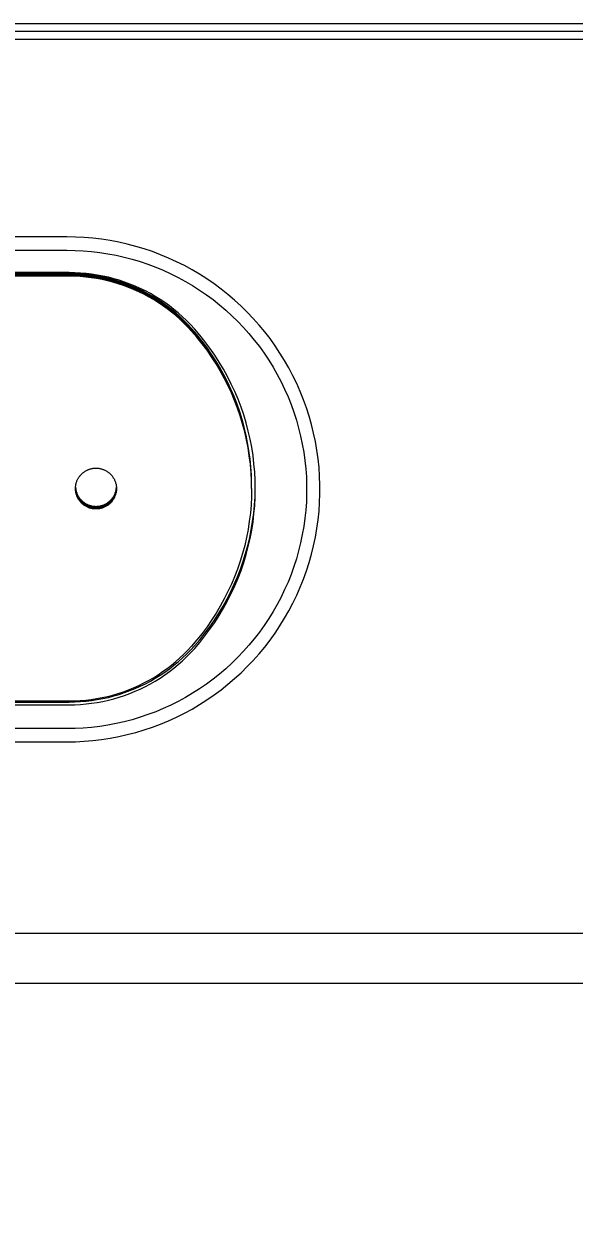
# Model space of a CAD drawing. Header units: millimetres. Extents: x -279 to 4999, y 61 to 3536.
# Drawn here: x 1485.9 to 1559.8, y 3115.2 to 3274.5 of the extents above; entities that cross this region are included whole.
import ezdxf

# ---------------------------------------------------------------- set-up
doc = ezdxf.new("R2010")
doc.units = ezdxf.units.MM
doc.layers.add('ZANO_R', color=7, linetype='Continuous', lineweight=0)
doc.layers.add('ZANO_W', color=1, linetype='Continuous', lineweight=0)
doc.styles.add('Arial', font='arial.ttf')
doc.styles.get("Standard").update_dxf_attribs({"font": 'ARIALUNI.TTF'})
doc.dimstyles.new('pl i ang', dxfattribs={"dimtxt": 50, "dimasz": 50, "dimexe": 1.25, "dimexo": 0.625, "dimgap": 10, "dimtad": 1, "dimtoh": 1, "dimtxsty": 'Standard', "dimcen": 2.5, "dimclrd": 1, "dimclre": 1, "dimclrt": 1, "dimadec": 0, "dimazin": 0, "dimtfac": 1, "dimtmove": 0, "dimatfit": 3, "dimfxl": 1, "dimarcsym": 1})

# ---------------------------------------------------------------- blocks, each defined once
blk = doc.blocks.new('*D420')
at = {"layer": 'ZANO_W', "color": 1, "lineweight": -2}
blk.add_arc((3828.64, 2822.36), 150.81, 99.5517, 164.7582, dxfattribs=at)
at = {"layer": 'ZANO_W', "color": 1}
for points in [[(3803.84, 2964.42), (3803.39, 2977.74), (3843.59, 2972.43)], [(3676.53, 2862.89), (3689.74, 2861.12), (3677.83, 2822.36)]]:
    blk.add_solid(points, dxfattribs=at)
at = {"layer": 'ZANO_W', "color": 1, "insert": (3706.83, 2956.91), "char_height": 40, "attachment_point": 5, "rotation": 42.155, "style": 'Arial'}
blk.add_mtext('96%%d', dxfattribs=at)

msp = doc.modelspace()

# ---------------------------------------------------------------- linework, layer by layer
at = {"layer": 'ZANO_R'}
for p, q in [((2672.69, 3274.48), (191.52, 3274.48)), ((2678.9, 3272.36), (188.22, 3272.36)), ((191.1, 3273.48), (2673.1, 3273.48)), ((1491.64, 3245.86), (1404.24, 3245.86)), ((1492.82, 3245.84), (1491.64, 3245.86)), ((1493.99, 3245.78), (1492.82, 3245.84)), ((1495.15, 3245.68), (1493.99, 3245.78)), ((1496.32, 3245.55), (1495.15, 3245.68)), ((1497.48, 3245.37), (1496.32, 3245.55)), ((1498.63, 3245.15), (1497.48, 3245.37)), ((1499.77, 3244.89), (1498.63, 3245.15)), ((1404.24, 3244.07), (1491.64, 3244.07)), ((1491.64, 3244.07), (1492.75, 3244.05)), ((1492.75, 3244.05), (1493.86, 3244)), ((1493.86, 3244), (1494.97, 3243.91)), ((1494.97, 3243.91), (1496.07, 3243.78)), ((1496.07, 3243.78), (1497.17, 3243.61)), ((1497.17, 3243.61), (1498.26, 3243.4)), ((1500.91, 3244.59), (1499.77, 3244.89)), ((1502.03, 3244.26), (1500.91, 3244.59)), ((1503.14, 3243.88), (1502.03, 3244.26)), ((1504.24, 3243.47), (1503.14, 3243.88)), ((1498.26, 3243.4), (1499.35, 3243.16)), ((1499.35, 3243.16), (1500.42, 3242.88)), ((1500.42, 3242.88), (1501.48, 3242.56)), ((1501.48, 3242.56), (1502.54, 3242.2)), ((1502.54, 3242.2), (1503.58, 3241.81)), ((1505.32, 3243.02), (1504.24, 3243.47)), ((1506.39, 3242.53), (1505.32, 3243.02)), ((1507.44, 3242.01), (1506.39, 3242.53)), ((1508.47, 3241.45), (1507.44, 3242.01)), ((1491.95, 3241.06), (1375.17, 3241.06)), ((1491.95, 3240.94), (1375.17, 3240.94)), ((1491.95, 3240.82), (1375.17, 3240.82)), ((1491.95, 3240.7), (1375.17, 3240.7)), ((1491.95, 3240.58), (1375.17, 3240.58)), ((1492.71, 3241.05), (1491.95, 3241.06)), ((1492.69, 3240.92), (1491.95, 3240.94)), ((1492.69, 3240.81), (1491.95, 3240.82)), ((1492.69, 3240.69), (1491.95, 3240.7)), ((1492.69, 3240.57), (1491.95, 3240.58)), ((1493.44, 3240.89), (1492.69, 3240.92)), ((1493.44, 3240.77), (1492.69, 3240.81)), ((1493.44, 3240.65), (1492.69, 3240.69)), ((1493.44, 3240.53), (1492.69, 3240.57)), ((1493.47, 3241.01), (1492.71, 3241.05)), ((1494.18, 3240.82), (1493.44, 3240.89)), ((1494.18, 3240.71), (1493.44, 3240.77)), ((1494.18, 3240.59), (1493.44, 3240.65)), ((1494.18, 3240.47), (1493.44, 3240.53)), ((1494.23, 3240.94), (1493.47, 3241.01)), ((1494.91, 3240.74), (1494.18, 3240.82)), ((1494.91, 3240.62), (1494.18, 3240.71)), ((1494.91, 3240.5), (1494.18, 3240.59)), ((1494.91, 3240.38), (1494.18, 3240.47)), ((1494.98, 3240.85), (1494.23, 3240.94)), ((1495.65, 3240.63), (1494.91, 3240.74)), ((1495.65, 3240.51), (1494.91, 3240.62)), ((1495.65, 3240.39), (1494.91, 3240.5)), ((1495.65, 3240.27), (1494.91, 3240.38)), ((1495.73, 3240.74), (1494.98, 3240.85)), ((1496.38, 3240.49), (1495.65, 3240.63)), ((1496.38, 3240.37), (1495.65, 3240.51)), ((1496.38, 3240.25), (1495.65, 3240.39)), ((1496.48, 3240.6), (1495.73, 3240.74)), ((1497.1, 3240.33), (1496.38, 3240.49)), ((1497.1, 3240.21), (1496.38, 3240.37)), ((1497.22, 3240.44), (1496.48, 3240.6)), ((1497.82, 3240.14), (1497.1, 3240.33)), ((1497.95, 3240.25), (1497.22, 3240.44)), ((1503.58, 3241.81), (1504.6, 3241.38)), ((1504.6, 3241.38), (1505.61, 3240.92)), ((1505.61, 3240.92), (1506.6, 3240.42)), ((1506.6, 3240.42), (1507.58, 3239.89)), ((1509.47, 3240.85), (1508.47, 3241.45)), ((1510.46, 3240.22), (1509.47, 3240.85)), ((1496.38, 3240.14), (1495.65, 3240.27)), ((1497.1, 3240.09), (1496.38, 3240.25)), ((1497.1, 3239.97), (1496.38, 3240.14)), ((1497.82, 3240.02), (1497.1, 3240.21)), ((1497.82, 3239.91), (1497.1, 3240.09)), ((1497.82, 3239.79), (1497.1, 3239.97)), ((1498.53, 3239.93), (1497.82, 3240.14)), ((1498.53, 3239.81), (1497.82, 3240.02)), ((1498.53, 3239.7), (1497.82, 3239.91)), ((1498.53, 3239.58), (1497.82, 3239.79)), ((1498.68, 3240.03), (1497.95, 3240.25)), ((1499.24, 3239.7), (1498.53, 3239.93)), ((1499.24, 3239.58), (1498.53, 3239.81)), ((1499.24, 3239.46), (1498.53, 3239.7)), ((1499.24, 3239.35), (1498.53, 3239.58)), ((1499.4, 3239.79), (1498.68, 3240.03)), ((1499.93, 3239.44), (1499.24, 3239.7)), ((1499.93, 3239.32), (1499.24, 3239.58)), ((1499.93, 3239.21), (1499.24, 3239.46)), ((1499.93, 3239.09), (1499.24, 3239.35)), ((1500.12, 3239.53), (1499.4, 3239.79)), ((1500.62, 3239.16), (1499.93, 3239.44)), ((1500.62, 3239.04), (1499.93, 3239.32)), ((1500.62, 3238.93), (1499.93, 3239.21)), ((1500.62, 3238.81), (1499.93, 3239.09)), ((1500.82, 3239.24), (1500.12, 3239.53)), ((1501.3, 3238.86), (1500.62, 3239.16)), ((1501.3, 3238.74), (1500.62, 3239.04)), ((1501.3, 3238.62), (1500.62, 3238.93)), ((1501.3, 3238.5), (1500.62, 3238.81)), ((1501.51, 3238.93), (1500.82, 3239.24)), ((1501.97, 3238.53), (1501.3, 3238.86)), ((1501.97, 3238.41), (1501.3, 3238.74)), ((1502.2, 3238.6), (1501.51, 3238.93)), ((1507.58, 3239.89), (1508.54, 3239.33)), ((1508.54, 3239.33), (1509.47, 3238.73)), ((1511.43, 3239.56), (1510.46, 3240.22)), ((1512.37, 3238.86), (1511.43, 3239.56)), ((1513.29, 3238.13), (1512.37, 3238.86)), ((1501.97, 3238.3), (1501.3, 3238.62)), ((1501.97, 3238.18), (1501.3, 3238.5)), ((1502.62, 3238.18), (1501.97, 3238.53)), ((1502.62, 3238.07), (1501.97, 3238.41)), ((1502.62, 3237.95), (1501.97, 3238.3)), ((1502.62, 3237.83), (1501.97, 3238.18)), ((1502.87, 3238.24), (1502.2, 3238.6)), ((1503.27, 3237.81), (1502.62, 3238.18)), ((1503.27, 3237.69), (1502.62, 3238.07)), ((1503.27, 3237.58), (1502.62, 3237.95)), ((1503.27, 3237.46), (1502.62, 3237.83)), ((1503.52, 3237.86), (1502.87, 3238.24)), ((1503.9, 3237.42), (1503.27, 3237.81)), ((1503.9, 3237.3), (1503.27, 3237.69)), ((1503.9, 3237.19), (1503.27, 3237.58)), ((1503.9, 3237.07), (1503.27, 3237.46)), ((1504.17, 3237.46), (1503.52, 3237.86)), ((1504.51, 3237.01), (1503.9, 3237.42)), ((1504.51, 3236.89), (1503.9, 3237.3)), ((1504.51, 3236.77), (1503.9, 3237.19)), ((1504.8, 3237.04), (1504.17, 3237.46)), ((1509.47, 3238.73), (1510.39, 3238.1)), ((1510.39, 3238.1), (1511.28, 3237.44)), ((1511.28, 3237.44), (1512.15, 3236.75)), ((1514.18, 3237.37), (1513.29, 3238.13)), ((1515.05, 3236.58), (1514.18, 3237.37)), ((1504.51, 3236.65), (1503.9, 3237.07)), ((1505.12, 3236.57), (1504.51, 3237.01)), ((1505.12, 3236.46), (1504.51, 3236.89)), ((1505.12, 3236.34), (1504.51, 3236.77)), ((1505.12, 3236.22), (1504.51, 3236.65)), ((1505.42, 3236.6), (1504.8, 3237.04)), ((1505.71, 3236.12), (1505.12, 3236.57)), ((1505.71, 3236), (1505.12, 3236.46)), ((1505.71, 3235.89), (1505.12, 3236.34)), ((1505.71, 3235.77), (1505.12, 3236.22)), ((1506.02, 3236.13), (1505.42, 3236.6)), ((1506.28, 3235.65), (1505.71, 3236.12)), ((1506.28, 3235.53), (1505.71, 3236)), ((1506.28, 3235.41), (1505.71, 3235.89)), ((1506.28, 3235.29), (1505.71, 3235.77)), ((1506.6, 3235.65), (1506.02, 3236.13)), ((1506.83, 3235.16), (1506.28, 3235.65)), ((1507.17, 3235.15), (1506.6, 3235.65)), ((1512.15, 3236.75), (1513, 3236.03)), ((1513, 3236.03), (1513.82, 3235.28)), ((1515.88, 3235.76), (1515.05, 3236.58)), ((1516.69, 3234.91), (1515.88, 3235.76)), ((1506.83, 3235.04), (1506.28, 3235.53)), ((1506.83, 3234.92), (1506.28, 3235.41)), ((1506.83, 3234.8), (1506.28, 3235.29)), ((1507.37, 3234.64), (1506.83, 3235.16)), ((1507.37, 3234.53), (1506.83, 3235.04)), ((1507.37, 3234.41), (1506.83, 3234.92)), ((1507.37, 3234.29), (1506.83, 3234.8)), ((1507.72, 3234.62), (1507.17, 3235.15)), ((1507.9, 3234.12), (1507.37, 3234.64)), ((1507.9, 3234), (1507.37, 3234.53)), ((1507.9, 3233.88), (1507.37, 3234.41)), ((1507.9, 3233.76), (1507.37, 3234.29)), ((1508.26, 3234.08), (1507.72, 3234.62)), ((1508.4, 3233.57), (1507.9, 3234.12)), ((1508.4, 3233.45), (1507.9, 3234)), ((1508.77, 3233.52), (1508.26, 3234.08)), ((1513.82, 3235.28), (1514.61, 3234.5)), ((1514.61, 3234.5), (1515.37, 3233.7)), ((1517.47, 3234.03), (1516.69, 3234.91)), ((1518.22, 3233.13), (1517.47, 3234.03)), ((1508.4, 3233.33), (1507.9, 3233.88)), ((1508.4, 3233.22), (1507.9, 3233.76)), ((1509.11, 3232.75), (1508.4, 3233.57)), ((1509.11, 3232.63), (1508.4, 3233.45)), ((1509.07, 3232.56), (1508.4, 3233.33)), ((1509.12, 3232.38), (1508.4, 3233.22)), ((1509.5, 3232.68), (1508.77, 3233.52)), ((1509.72, 3231.76), (1509.07, 3232.56)), ((1509.79, 3231.9), (1509.11, 3232.75)), ((1509.79, 3231.78), (1509.11, 3232.63)), ((1509.81, 3231.52), (1509.12, 3232.38)), ((1510.2, 3231.8), (1509.5, 3232.68)), ((1515.37, 3233.7), (1516.11, 3232.87)), ((1516.11, 3232.87), (1516.82, 3232.01)), ((1518.94, 3232.2), (1518.22, 3233.13)), ((1510.34, 3230.94), (1509.72, 3231.76)), ((1510.43, 3231.04), (1509.79, 3231.9)), ((1510.45, 3230.9), (1509.79, 3231.78)), ((1510.47, 3230.64), (1509.81, 3231.52)), ((1510.87, 3230.91), (1510.2, 3231.8)), ((1510.93, 3230.1), (1510.34, 3230.94)), ((1511.05, 3230.15), (1510.43, 3231.04)), ((1511.07, 3230.01), (1510.45, 3230.9)), ((1511.51, 3229.99), (1510.87, 3230.91)), ((1516.82, 3232.01), (1517.5, 3231.13)), ((1517.5, 3231.13), (1518.15, 3230.23)), ((1519.62, 3231.25), (1518.94, 3232.2)), ((1520.27, 3230.27), (1519.62, 3231.25)), ((1511.09, 3229.74), (1510.47, 3230.64)), ((1511.49, 3229.24), (1510.93, 3230.1)), ((1511.64, 3229.24), (1511.05, 3230.15)), ((1511.66, 3229.09), (1511.07, 3230.01)), ((1511.69, 3228.81), (1511.09, 3229.74)), ((1512.03, 3228.36), (1511.49, 3229.24)), ((1512.12, 3229.05), (1511.51, 3229.99)), ((1512.2, 3228.31), (1511.64, 3229.24)), ((1518.15, 3230.23), (1518.76, 3229.31)), ((1518.76, 3229.31), (1519.35, 3228.36)), ((1520.89, 3229.28), (1520.27, 3230.27)), ((1521.47, 3228.26), (1520.89, 3229.28)), ((1512.22, 3228.16), (1511.66, 3229.09)), ((1512.26, 3227.86), (1511.69, 3228.81)), ((1512.54, 3227.47), (1512.03, 3228.36)), ((1512.69, 3228.09), (1512.12, 3229.05)), ((1512.73, 3227.36), (1512.2, 3228.31)), ((1512.75, 3227.2), (1512.22, 3228.16)), ((1512.79, 3226.9), (1512.26, 3227.86)), ((1513.23, 3227.11), (1512.69, 3228.09)), ((1519.35, 3228.36), (1519.9, 3227.4)), ((1522.01, 3227.22), (1521.47, 3228.26)), ((1512.55, 3227.45), (1512.54, 3227.47)), ((1512.71, 3227.15), (1512.55, 3227.45)), ((1512.72, 3227.14), (1512.71, 3227.15)), ((1512.88, 3226.83), (1512.72, 3227.14)), ((1513.22, 3226.4), (1512.73, 3227.36)), ((1513.24, 3226.23), (1512.75, 3227.2)), ((1513.28, 3225.91), (1512.79, 3226.9)), ((1512.89, 3226.82), (1512.88, 3226.83)), ((1513.29, 3226.01), (1512.89, 3226.82)), ((1513.68, 3225.42), (1513.22, 3226.4)), ((1513.73, 3226.11), (1513.23, 3227.11)), ((1513.71, 3225.24), (1513.24, 3226.23)), ((1513.68, 3225.18), (1513.29, 3226.01)), ((1514.2, 3225.09), (1513.73, 3226.11)), ((1519.9, 3227.4), (1520.41, 3226.42)), ((1520.41, 3226.42), (1520.9, 3225.42)), ((1522.52, 3226.16), (1522.01, 3227.22)), ((1523, 3225.09), (1522.52, 3226.16)), ((1513.75, 3224.91), (1513.28, 3225.91)), ((1514.11, 3224.42), (1513.68, 3225.42)), ((1514.04, 3224.35), (1513.68, 3225.18)), ((1514.13, 3224.24), (1513.71, 3225.24)), ((1514.17, 3223.9), (1513.75, 3224.91)), ((1514.5, 3223.41), (1514.11, 3224.42)), ((1514.64, 3224.06), (1514.2, 3225.09)), ((1520.9, 3225.42), (1521.35, 3224.4)), ((1521.35, 3224.4), (1521.76, 3223.37)), ((1523.43, 3224), (1523, 3225.09)), ((1514.38, 3223.5), (1514.04, 3224.35)), ((1514.52, 3223.22), (1514.13, 3224.24)), ((1514.57, 3222.87), (1514.17, 3223.9)), ((1514.49, 3223.18), (1514.38, 3223.5)), ((1514.5, 3223.16), (1514.49, 3223.18)), ((1514.86, 3222.39), (1514.5, 3223.41)), ((1514.62, 3222.84), (1514.5, 3223.16)), ((1514.88, 3222.19), (1514.52, 3223.22)), ((1514.92, 3221.83), (1514.57, 3222.87)), ((1514.63, 3222.81), (1514.62, 3222.84)), ((1514.74, 3222.49), (1514.63, 3222.81)), ((1515.04, 3223.02), (1514.64, 3224.06)), ((1515.4, 3221.96), (1515.04, 3223.02)), ((1521.76, 3223.37), (1522.13, 3222.32)), ((1523.83, 3222.9), (1523.43, 3224)), ((1524.19, 3221.78), (1523.83, 3222.9)), ((1514.75, 3222.47), (1514.74, 3222.49)), ((1514.86, 3222.14), (1514.75, 3222.47)), ((1515.18, 3221.35), (1514.86, 3222.39)), ((1514.87, 3222.12), (1514.86, 3222.14)), ((1514.97, 3221.79), (1514.87, 3222.12)), ((1515.2, 3221.15), (1514.88, 3222.19)), ((1515.24, 3220.77), (1514.92, 3221.83)), ((1514.98, 3221.77), (1514.97, 3221.79)), ((1515.08, 3221.44), (1514.98, 3221.77)), ((1515.09, 3221.43), (1515.08, 3221.44)), ((1515.19, 3221.08), (1515.09, 3221.43)), ((1515.46, 3220.31), (1515.18, 3221.35)), ((1515.73, 3220.89), (1515.4, 3221.96)), ((1522.13, 3222.32), (1522.47, 3221.27)), ((1522.47, 3221.27), (1522.78, 3220.2)), ((1524.51, 3220.66), (1524.19, 3221.78)), ((1515.39, 3220.37), (1515.19, 3221.08)), ((1515.49, 3220.1), (1515.2, 3221.15)), ((1515.53, 3219.71), (1515.24, 3220.77)), ((1515.62, 3219.46), (1515.39, 3220.37)), ((1515.72, 3219.25), (1515.46, 3220.31)), ((1515.74, 3219.03), (1515.49, 3220.1)), ((1515.77, 3218.63), (1515.53, 3219.71)), ((1516.01, 3219.8), (1515.73, 3220.89)), ((1516.26, 3218.71), (1516.01, 3219.8)), ((1522.78, 3220.2), (1523.04, 3219.12)), ((1524.79, 3219.52), (1524.51, 3220.66)), ((1515.82, 3218.54), (1515.62, 3219.46)), ((1515.93, 3218.19), (1515.72, 3219.25)), ((1515.95, 3217.97), (1515.74, 3219.03)), ((1515.98, 3217.55), (1515.77, 3218.63)), ((1515.99, 3217.62), (1515.82, 3218.54)), ((1516.11, 3217.12), (1515.93, 3218.19)), ((1516.48, 3217.62), (1516.26, 3218.71)), ((1523.04, 3219.12), (1523.27, 3218.03)), ((1523.27, 3218.03), (1523.46, 3216.94)), ((1525.03, 3218.37), (1524.79, 3219.52)), ((1525.23, 3217.22), (1525.03, 3218.37)), ((1516.13, 3216.89), (1515.95, 3217.97)), ((1516.15, 3216.46), (1515.98, 3217.55)), ((1516.14, 3216.7), (1515.99, 3217.62)), ((1516.25, 3216.05), (1516.11, 3217.12)), ((1516.27, 3215.81), (1516.13, 3216.89)), ((1516.26, 3215.76), (1516.14, 3216.7)), ((1516.29, 3215.37), (1516.15, 3216.46)), ((1516.65, 3216.51), (1516.48, 3217.62)), ((1516.78, 3215.4), (1516.65, 3216.51)), ((1523.46, 3216.94), (1523.62, 3215.84)), ((1525.39, 3216.05), (1525.23, 3217.22)), ((1516.36, 3214.97), (1516.25, 3216.05)), ((1516.35, 3214.83), (1516.26, 3215.76)), ((1516.37, 3214.72), (1516.27, 3215.81)), ((1516.38, 3214.27), (1516.29, 3215.37)), ((1516.43, 3213.89), (1516.36, 3214.97)), ((1516.88, 3214.28), (1516.78, 3215.4)), ((1523.62, 3215.84), (1523.73, 3214.73)), ((1525.52, 3214.89), (1525.39, 3216.05)), ((1525.6, 3213.72), (1525.52, 3214.89)), ((1493.05, 3213.19), (1493.09, 3213.27)), ((1493.09, 3213.27), (1493.14, 3213.36)), ((1493.14, 3213.36), (1493.18, 3213.44)), ((1493.18, 3213.44), (1493.23, 3213.53)), ((1493.23, 3213.53), (1493.28, 3213.61)), ((1493.28, 3213.61), (1493.34, 3213.68)), ((1493.34, 3213.68), (1493.4, 3213.76)), ((1493.4, 3213.76), (1493.46, 3213.83)), ((1493.46, 3213.83), (1493.52, 3213.91)), ((1493.52, 3213.91), (1493.59, 3213.98)), ((1493.59, 3213.98), (1493.65, 3214.04)), ((1493.65, 3214.04), (1493.72, 3214.11)), ((1493.72, 3214.11), (1493.8, 3214.17)), ((1493.8, 3214.17), (1493.87, 3214.23)), ((1493.87, 3214.23), (1493.95, 3214.29)), ((1493.95, 3214.29), (1494.03, 3214.34)), ((1494.03, 3214.34), (1494.11, 3214.4)), ((1494.11, 3214.4), (1494.19, 3214.45)), ((1494.19, 3214.45), (1494.27, 3214.49)), ((1494.27, 3214.49), (1494.36, 3214.54)), ((1494.36, 3214.54), (1494.45, 3214.58)), ((1494.45, 3214.58), (1494.53, 3214.61)), ((1494.53, 3214.61), (1494.62, 3214.65)), ((1494.62, 3214.65), (1494.71, 3214.68)), ((1494.71, 3214.68), (1494.8, 3214.71)), ((1494.8, 3214.71), (1494.9, 3214.73)), ((1494.9, 3214.73), (1494.99, 3214.75)), ((1494.99, 3214.75), (1495.08, 3214.77)), ((1495.08, 3214.77), (1495.18, 3214.79)), ((1495.18, 3214.79), (1495.27, 3214.8)), ((1495.27, 3214.8), (1495.37, 3214.81)), ((1495.37, 3214.81), (1495.47, 3214.81)), ((1495.47, 3214.81), (1495.56, 3214.81)), ((1495.56, 3214.81), (1495.66, 3214.81)), ((1495.66, 3214.81), (1495.75, 3214.81)), ((1495.75, 3214.81), (1495.85, 3214.8)), ((1495.85, 3214.8), (1495.94, 3214.79)), ((1495.94, 3214.79), (1496.04, 3214.77)), ((1496.04, 3214.77), (1496.13, 3214.75)), ((1496.13, 3214.75), (1496.23, 3214.73)), ((1496.23, 3214.73), (1496.32, 3214.71)), ((1496.32, 3214.71), (1496.41, 3214.68)), ((1496.41, 3214.68), (1496.5, 3214.65)), ((1496.5, 3214.65), (1496.59, 3214.61)), ((1496.59, 3214.61), (1496.68, 3214.58)), ((1496.68, 3214.58), (1496.76, 3214.54)), ((1496.76, 3214.54), (1496.85, 3214.49)), ((1496.85, 3214.49), (1496.93, 3214.45)), ((1496.93, 3214.45), (1497.02, 3214.4)), ((1497.02, 3214.4), (1497.1, 3214.34)), ((1497.1, 3214.34), (1497.18, 3214.29)), ((1497.18, 3214.29), (1497.25, 3214.23)), ((1497.25, 3214.23), (1497.33, 3214.17)), ((1497.33, 3214.17), (1497.4, 3214.11)), ((1497.4, 3214.11), (1497.47, 3214.04)), ((1497.47, 3214.04), (1497.54, 3213.98)), ((1497.54, 3213.98), (1497.6, 3213.91)), ((1497.6, 3213.91), (1497.67, 3213.83)), ((1497.67, 3213.83), (1497.73, 3213.76)), ((1497.73, 3213.76), (1497.78, 3213.68)), ((1497.78, 3213.68), (1497.84, 3213.61)), ((1497.84, 3213.61), (1497.89, 3213.53)), ((1497.89, 3213.53), (1497.94, 3213.44)), ((1497.94, 3213.44), (1497.99, 3213.36)), ((1497.99, 3213.36), (1498.03, 3213.27)), ((1498.03, 3213.27), (1498.07, 3213.19)), ((1516.36, 3214.68), (1516.35, 3214.83)), ((1516.38, 3214.46), (1516.36, 3214.68)), ((1516.43, 3213.63), (1516.37, 3214.72)), ((1516.39, 3214.32), (1516.38, 3214.46)), ((1516.44, 3213.17), (1516.38, 3214.27)), ((1516.4, 3214.08), (1516.39, 3214.32)), ((1516.41, 3213.96), (1516.4, 3214.08)), ((1516.42, 3213.7), (1516.41, 3213.96)), ((1516.43, 3213.61), (1516.42, 3213.7)), ((1516.46, 3212.8), (1516.43, 3213.89)), ((1516.46, 3212.54), (1516.43, 3213.63)), ((1516.44, 3213.32), (1516.43, 3213.61)), ((1516.44, 3213.25), (1516.44, 3213.32)), ((1516.45, 3212.95), (1516.44, 3213.25)), ((1516.94, 3213.17), (1516.88, 3214.28)), ((1523.73, 3214.73), (1523.81, 3213.63)), ((1523.81, 3213.63), (1523.85, 3212.52)), ((1525.64, 3212.55), (1525.6, 3213.72)), ((1492.81, 3212.17), (1492.82, 3212.26)), ((1492.82, 3212.09), (1492.81, 3212.18)), ((1492.81, 3212.07), (1492.81, 3212.17)), ((1492.81, 3212.13), (1492.82, 3212.04)), ((1492.81, 3211.98), (1492.81, 3212.07)), ((1492.82, 3211.88), (1492.81, 3211.98)), ((1492.82, 3212.26), (1492.83, 3212.36)), ((1492.82, 3212.25), (1492.83, 3212.15)), ((1492.83, 3212), (1492.82, 3212.09)), ((1492.82, 3212.04), (1492.82, 3211.94)), ((1492.82, 3211.94), (1492.83, 3211.84)), ((1492.83, 3211.78), (1492.82, 3211.88)), ((1492.83, 3212.36), (1492.84, 3212.45)), ((1492.83, 3212.15), (1492.84, 3212.06)), ((1492.84, 3211.9), (1492.83, 3212)), ((1492.83, 3211.84), (1492.85, 3211.75)), ((1492.84, 3211.69), (1492.83, 3211.78)), ((1492.84, 3212.45), (1492.85, 3212.55)), ((1492.84, 3212.06), (1492.85, 3211.97)), ((1492.86, 3211.81), (1492.84, 3211.9)), ((1492.85, 3211.6), (1492.84, 3211.69)), ((1492.85, 3212.55), (1492.87, 3212.64)), ((1492.85, 3211.97), (1492.87, 3211.87)), ((1492.85, 3211.75), (1492.87, 3211.66)), ((1492.88, 3211.71), (1492.86, 3211.81)), ((1492.87, 3212.64), (1492.89, 3212.74)), ((1492.87, 3211.87), (1492.89, 3211.78)), ((1492.87, 3211.66), (1492.89, 3211.56)), ((1492.9, 3211.62), (1492.88, 3211.71)), ((1492.89, 3212.74), (1492.92, 3212.83)), ((1492.89, 3211.78), (1492.91, 3211.69)), ((1492.91, 3211.69), (1492.94, 3211.6)), ((1492.92, 3212.83), (1492.95, 3212.92)), ((1492.95, 3212.92), (1492.98, 3213.01)), ((1492.98, 3213.01), (1493.01, 3213.1)), ((1493.01, 3213.1), (1493.05, 3213.19)), ((1498.07, 3213.19), (1498.11, 3213.1)), ((1498.11, 3213.1), (1498.14, 3213.01)), ((1498.14, 3213.01), (1498.17, 3212.92)), ((1498.17, 3212.92), (1498.2, 3212.83)), ((1498.18, 3211.6), (1498.21, 3211.69)), ((1498.2, 3212.83), (1498.23, 3212.74)), ((1498.21, 3211.69), (1498.23, 3211.78)), ((1498.25, 3211.71), (1498.22, 3211.62)), ((1498.23, 3212.74), (1498.25, 3212.64)), ((1498.23, 3211.78), (1498.25, 3211.87)), ((1498.24, 3211.56), (1498.26, 3211.66)), ((1498.25, 3212.64), (1498.27, 3212.55)), ((1498.25, 3211.87), (1498.27, 3211.97)), ((1498.26, 3211.81), (1498.25, 3211.71)), ((1498.28, 3211.9), (1498.26, 3211.81)), ((1498.26, 3211.66), (1498.27, 3211.75)), ((1498.27, 3212.55), (1498.28, 3212.45)), ((1498.27, 3211.97), (1498.29, 3212.06)), ((1498.27, 3211.75), (1498.29, 3211.84)), ((1498.28, 3211.69), (1498.27, 3211.6)), ((1498.28, 3212.45), (1498.3, 3212.36)), ((1498.29, 3212), (1498.28, 3211.9)), ((1498.3, 3211.78), (1498.28, 3211.69)), ((1498.29, 3212.06), (1498.3, 3212.15)), ((1498.3, 3212.09), (1498.29, 3212)), ((1498.29, 3211.84), (1498.3, 3211.94)), ((1498.3, 3212.36), (1498.3, 3212.26)), ((1498.3, 3212.26), (1498.31, 3212.17)), ((1498.3, 3212.15), (1498.31, 3212.25)), ((1498.31, 3212.18), (1498.3, 3212.09)), ((1498.3, 3211.94), (1498.31, 3212.04)), ((1498.31, 3211.98), (1498.3, 3211.88)), ((1498.3, 3211.88), (1498.3, 3211.78)), ((1498.31, 3212.17), (1498.31, 3212.07)), ((1498.31, 3212.04), (1498.31, 3212.13)), ((1498.31, 3212.07), (1498.31, 3211.98)), ((1516.46, 3212.07), (1516.44, 3213.17)), ((1516.46, 3212.07), (1516.44, 3210.97)), ((1516.45, 3212.9), (1516.45, 3212.95)), ((1516.45, 3212.78), (1516.45, 3212.9)), ((1516.46, 3212.57), (1516.45, 3212.78)), ((1516.92, 3210.94), (1516.96, 3212.04)), ((1516.96, 3212.05), (1516.94, 3213.17)), ((1516.94, 3210.93), (1516.96, 3212.05)), ((1523.85, 3212.52), (1523.85, 3211.4)), ((1525.64, 3211.37), (1525.64, 3212.55)), ((1492.87, 3211.5), (1492.85, 3211.6)), ((1492.89, 3211.41), (1492.87, 3211.5)), ((1492.89, 3211.56), (1492.91, 3211.47)), ((1492.92, 3211.32), (1492.89, 3211.41)), ((1492.93, 3211.53), (1492.9, 3211.62)), ((1492.91, 3211.47), (1492.94, 3211.38)), ((1492.95, 3211.22), (1492.92, 3211.32)), ((1492.95, 3211.44), (1492.93, 3211.53)), ((1492.94, 3211.6), (1492.97, 3211.51)), ((1492.94, 3211.38), (1492.97, 3211.29)), ((1492.99, 3211.35), (1492.95, 3211.44)), ((1492.98, 3211.13), (1492.95, 3211.22)), ((1492.97, 3211.51), (1493.01, 3211.42)), ((1492.97, 3211.29), (1493, 3211.2)), ((1493.01, 3211.04), (1492.98, 3211.13)), ((1493.02, 3211.26), (1492.99, 3211.35)), ((1493, 3211.2), (1493.04, 3211.11)), ((1493.01, 3211.42), (1493.04, 3211.33)), ((1493.05, 3210.96), (1493.01, 3211.04)), ((1493.06, 3211.17), (1493.02, 3211.26)), ((1493.04, 3211.33), (1493.08, 3211.24)), ((1493.04, 3211.11), (1493.08, 3211.02)), ((1493.09, 3210.87), (1493.05, 3210.96)), ((1493.1, 3211.09), (1493.06, 3211.17)), ((1493.08, 3211.24), (1493.12, 3211.16)), ((1493.08, 3211.02), (1493.12, 3210.94)), ((1493.14, 3210.78), (1493.09, 3210.87)), ((1493.14, 3211), (1493.1, 3211.09)), ((1493.12, 3211.16), (1493.17, 3211.07)), ((1493.12, 3210.94), (1493.16, 3210.85)), ((1493.19, 3210.92), (1493.14, 3211)), ((1493.18, 3210.7), (1493.14, 3210.78)), ((1493.16, 3210.85), (1493.21, 3210.77)), ((1493.17, 3211.07), (1493.22, 3210.99)), ((1493.23, 3210.62), (1493.18, 3210.7)), ((1493.24, 3210.84), (1493.19, 3210.92)), ((1493.21, 3210.77), (1493.26, 3210.69)), ((1493.22, 3210.99), (1493.27, 3210.91)), ((1493.28, 3210.54), (1493.23, 3210.62)), ((1493.29, 3210.76), (1493.24, 3210.84)), ((1493.26, 3210.69), (1493.32, 3210.61)), ((1493.27, 3210.91), (1493.32, 3210.83)), ((1493.34, 3210.46), (1493.28, 3210.54)), ((1493.35, 3210.68), (1493.29, 3210.76)), ((1493.32, 3210.83), (1493.38, 3210.76)), ((1493.32, 3210.61), (1493.37, 3210.53)), ((1493.4, 3210.38), (1493.34, 3210.46)), ((1493.41, 3210.61), (1493.35, 3210.68)), ((1493.37, 3210.53), (1493.43, 3210.46)), ((1493.38, 3210.76), (1493.44, 3210.68)), ((1493.46, 3210.31), (1493.4, 3210.38)), ((1493.47, 3210.53), (1493.41, 3210.61)), ((1493.43, 3210.46), (1493.49, 3210.39)), ((1493.44, 3210.68), (1493.5, 3210.61)), ((1493.52, 3210.24), (1493.46, 3210.31)), ((1493.53, 3210.46), (1493.47, 3210.53)), ((1493.49, 3210.39), (1493.56, 3210.32)), ((1493.5, 3210.61), (1493.57, 3210.54)), ((1493.59, 3210.17), (1493.52, 3210.24)), ((1493.6, 3210.39), (1493.53, 3210.46)), ((1493.56, 3210.32), (1493.62, 3210.25)), ((1493.57, 3210.54), (1493.63, 3210.47)), ((1493.65, 3210.1), (1493.59, 3210.17)), ((1493.66, 3210.33), (1493.6, 3210.39)), ((1493.62, 3210.25), (1493.69, 3210.18)), ((1493.63, 3210.47), (1493.7, 3210.41)), ((1493.72, 3210.03), (1493.65, 3210.1)), ((1493.73, 3210.26), (1493.66, 3210.33)), ((1493.69, 3210.18), (1493.76, 3210.12)), ((1493.7, 3210.41), (1493.77, 3210.35)), ((1493.81, 3210.2), (1493.73, 3210.26)), ((1493.76, 3210.12), (1493.84, 3210.06)), ((1493.77, 3210.35), (1493.85, 3210.28)), ((1493.88, 3210.14), (1493.81, 3210.2)), ((1493.85, 3210.28), (1493.92, 3210.23)), ((1493.96, 3210.08), (1493.88, 3210.14)), ((1493.92, 3210.23), (1494, 3210.17)), ((1494.03, 3210.03), (1493.96, 3210.08)), ((1494, 3210.17), (1494.08, 3210.12)), ((1494.08, 3210.12), (1494.16, 3210.07)), ((1494.16, 3210.07), (1494.24, 3210.02)), ((1496.88, 3210.02), (1496.97, 3210.07)), ((1496.97, 3210.07), (1497.05, 3210.12)), ((1497.05, 3210.12), (1497.13, 3210.17)), ((1497.17, 3210.08), (1497.09, 3210.03)), ((1497.13, 3210.17), (1497.2, 3210.23)), ((1497.24, 3210.14), (1497.17, 3210.08)), ((1497.2, 3210.23), (1497.28, 3210.28)), ((1497.32, 3210.2), (1497.24, 3210.14)), ((1497.28, 3210.28), (1497.35, 3210.35)), ((1497.29, 3210.06), (1497.36, 3210.12)), ((1497.39, 3210.26), (1497.32, 3210.2)), ((1497.35, 3210.35), (1497.42, 3210.41)), ((1497.36, 3210.12), (1497.43, 3210.18)), ((1497.46, 3210.33), (1497.39, 3210.26)), ((1497.47, 3210.1), (1497.4, 3210.03)), ((1497.42, 3210.41), (1497.49, 3210.47)), ((1497.43, 3210.18), (1497.5, 3210.25)), ((1497.53, 3210.39), (1497.46, 3210.33)), ((1497.54, 3210.17), (1497.47, 3210.1)), ((1497.49, 3210.47), (1497.56, 3210.54)), ((1497.5, 3210.25), (1497.57, 3210.32)), ((1497.59, 3210.46), (1497.53, 3210.39)), ((1497.6, 3210.24), (1497.54, 3210.17)), ((1497.56, 3210.54), (1497.62, 3210.61)), ((1497.57, 3210.32), (1497.63, 3210.39)), ((1497.66, 3210.53), (1497.59, 3210.46)), ((1497.67, 3210.31), (1497.6, 3210.24)), ((1497.62, 3210.61), (1497.68, 3210.68)), ((1497.63, 3210.39), (1497.69, 3210.46)), ((1497.72, 3210.61), (1497.66, 3210.53)), ((1497.73, 3210.38), (1497.67, 3210.31)), ((1497.68, 3210.68), (1497.74, 3210.76)), ((1497.69, 3210.46), (1497.75, 3210.53)), ((1497.77, 3210.68), (1497.72, 3210.61)), ((1497.78, 3210.46), (1497.73, 3210.38)), ((1497.74, 3210.76), (1497.8, 3210.83)), ((1497.75, 3210.53), (1497.81, 3210.61)), ((1497.83, 3210.76), (1497.77, 3210.68)), ((1497.84, 3210.54), (1497.78, 3210.46)), ((1497.8, 3210.83), (1497.85, 3210.91)), ((1497.81, 3210.61), (1497.86, 3210.69)), ((1497.88, 3210.84), (1497.83, 3210.76)), ((1497.89, 3210.62), (1497.84, 3210.54)), ((1497.85, 3210.91), (1497.9, 3210.99)), ((1497.86, 3210.69), (1497.91, 3210.77)), ((1497.93, 3210.92), (1497.88, 3210.84)), ((1497.94, 3210.7), (1497.89, 3210.62)), ((1497.9, 3210.99), (1497.95, 3211.07)), ((1497.91, 3210.77), (1497.96, 3210.85)), ((1497.98, 3211), (1497.93, 3210.92)), ((1497.99, 3210.78), (1497.94, 3210.7)), ((1497.95, 3211.07), (1498, 3211.16)), ((1497.96, 3210.85), (1498.01, 3210.94)), ((1498.02, 3211.09), (1497.98, 3211)), ((1498.03, 3210.87), (1497.99, 3210.78)), ((1498, 3211.16), (1498.04, 3211.24)), ((1498.01, 3210.94), (1498.05, 3211.02)), ((1498.06, 3211.17), (1498.02, 3211.09)), ((1498.07, 3210.96), (1498.03, 3210.87)), ((1498.04, 3211.24), (1498.08, 3211.33)), ((1498.05, 3211.02), (1498.09, 3211.11)), ((1498.1, 3211.26), (1498.06, 3211.17)), ((1498.11, 3211.04), (1498.07, 3210.96)), ((1498.08, 3211.33), (1498.12, 3211.42)), ((1498.09, 3211.11), (1498.12, 3211.2)), ((1498.14, 3211.35), (1498.1, 3211.26)), ((1498.14, 3211.13), (1498.11, 3211.04)), ((1498.12, 3211.42), (1498.15, 3211.51)), ((1498.12, 3211.2), (1498.16, 3211.29)), ((1498.17, 3211.44), (1498.14, 3211.35)), ((1498.17, 3211.22), (1498.14, 3211.13)), ((1498.15, 3211.51), (1498.18, 3211.6)), ((1498.16, 3211.29), (1498.19, 3211.38)), ((1498.2, 3211.53), (1498.17, 3211.44)), ((1498.2, 3211.32), (1498.17, 3211.22)), ((1498.19, 3211.38), (1498.21, 3211.47)), ((1498.22, 3211.62), (1498.2, 3211.53)), ((1498.23, 3211.41), (1498.2, 3211.32)), ((1498.21, 3211.47), (1498.24, 3211.56)), ((1498.25, 3211.5), (1498.23, 3211.41)), ((1498.27, 3211.6), (1498.25, 3211.5)), ((1516.44, 3210.97), (1516.38, 3209.87)), ((1516.86, 3209.84), (1516.92, 3210.94)), ((1516.88, 3209.81), (1516.94, 3210.93)), ((1523.81, 3210.29), (1523.73, 3209.19)), ((1523.85, 3211.4), (1523.81, 3210.29)), ((1525.52, 3209.03), (1525.6, 3210.2)), ((1525.6, 3210.2), (1525.64, 3211.37)), ((1493.8, 3209.97), (1493.72, 3210.03)), ((1493.87, 3209.91), (1493.8, 3209.97)), ((1493.84, 3210.06), (1493.91, 3210)), ((1493.95, 3209.85), (1493.87, 3209.91)), ((1493.91, 3210), (1493.99, 3209.94)), ((1494.03, 3209.8), (1493.95, 3209.85)), ((1493.99, 3209.94), (1494.07, 3209.89)), ((1494.11, 3209.98), (1494.03, 3210.03)), ((1494.11, 3209.75), (1494.03, 3209.8)), ((1494.07, 3209.89), (1494.15, 3209.84)), ((1494.2, 3209.93), (1494.11, 3209.98)), ((1494.19, 3209.7), (1494.11, 3209.75)), ((1494.15, 3209.84), (1494.23, 3209.79)), ((1494.27, 3209.65), (1494.19, 3209.7)), ((1494.28, 3209.88), (1494.2, 3209.93)), ((1494.23, 3209.79), (1494.32, 3209.75)), ((1494.24, 3210.02), (1494.32, 3209.98)), ((1494.36, 3209.61), (1494.27, 3209.65)), ((1494.37, 3209.84), (1494.28, 3209.88)), ((1494.32, 3209.98), (1494.41, 3209.94)), ((1494.32, 3209.75), (1494.4, 3209.7)), ((1494.45, 3209.57), (1494.36, 3209.61)), ((1494.45, 3209.8), (1494.37, 3209.84)), ((1494.4, 3209.7), (1494.49, 3209.66)), ((1494.41, 3209.94), (1494.5, 3209.9)), ((1494.54, 3209.76), (1494.45, 3209.8)), ((1494.53, 3209.53), (1494.45, 3209.57)), ((1494.49, 3209.66), (1494.58, 3209.63)), ((1494.5, 3209.9), (1494.59, 3209.86)), ((1494.62, 3209.5), (1494.53, 3209.53)), ((1494.63, 3209.73), (1494.54, 3209.76)), ((1494.58, 3209.63), (1494.67, 3209.6)), ((1494.59, 3209.86), (1494.67, 3209.83)), ((1494.71, 3209.46), (1494.62, 3209.5)), ((1494.72, 3209.7), (1494.63, 3209.73)), ((1494.67, 3209.83), (1494.77, 3209.8)), ((1494.67, 3209.6), (1494.76, 3209.57)), ((1494.8, 3209.44), (1494.71, 3209.46)), ((1494.81, 3209.67), (1494.72, 3209.7)), ((1494.76, 3209.57), (1494.85, 3209.54)), ((1494.77, 3209.8), (1494.86, 3209.78)), ((1494.9, 3209.41), (1494.8, 3209.44)), ((1494.9, 3209.65), (1494.81, 3209.67)), ((1494.85, 3209.54), (1494.95, 3209.52)), ((1494.86, 3209.78), (1494.95, 3209.75)), ((1494.99, 3209.62), (1494.9, 3209.65)), ((1494.99, 3209.39), (1494.9, 3209.41)), ((1494.95, 3209.75), (1495.04, 3209.73)), ((1494.95, 3209.52), (1495.04, 3209.5)), ((1495.09, 3209.61), (1494.99, 3209.62)), ((1495.08, 3209.37), (1494.99, 3209.39)), ((1495.04, 3209.73), (1495.14, 3209.72)), ((1495.04, 3209.5), (1495.13, 3209.48)), ((1495.18, 3209.36), (1495.08, 3209.37)), ((1495.18, 3209.59), (1495.09, 3209.61)), ((1495.13, 3209.48), (1495.23, 3209.47)), ((1495.14, 3209.72), (1495.23, 3209.7)), ((1495.28, 3209.58), (1495.18, 3209.59)), ((1495.27, 3209.35), (1495.18, 3209.36)), ((1495.23, 3209.7), (1495.32, 3209.69)), ((1495.23, 3209.47), (1495.32, 3209.46)), ((1495.37, 3209.34), (1495.27, 3209.35)), ((1495.37, 3209.57), (1495.28, 3209.58)), ((1495.32, 3209.69), (1495.42, 3209.69)), ((1495.32, 3209.46), (1495.42, 3209.45)), ((1495.47, 3209.57), (1495.37, 3209.57)), ((1495.47, 3209.33), (1495.37, 3209.34)), ((1495.42, 3209.69), (1495.51, 3209.68)), ((1495.42, 3209.45), (1495.51, 3209.45)), ((1495.56, 3209.57), (1495.47, 3209.57)), ((1495.56, 3209.33), (1495.47, 3209.33)), ((1495.51, 3209.68), (1495.61, 3209.68)), ((1495.51, 3209.45), (1495.61, 3209.45)), ((1495.66, 3209.57), (1495.56, 3209.57)), ((1495.66, 3209.33), (1495.56, 3209.33)), ((1495.61, 3209.68), (1495.7, 3209.69)), ((1495.61, 3209.45), (1495.7, 3209.45)), ((1495.75, 3209.57), (1495.66, 3209.57)), ((1495.75, 3209.34), (1495.66, 3209.33)), ((1495.7, 3209.69), (1495.8, 3209.69)), ((1495.7, 3209.45), (1495.8, 3209.46)), ((1495.85, 3209.58), (1495.75, 3209.57)), ((1495.85, 3209.35), (1495.75, 3209.34)), ((1495.8, 3209.69), (1495.89, 3209.7)), ((1495.8, 3209.46), (1495.9, 3209.47)), ((1495.94, 3209.59), (1495.85, 3209.58)), ((1495.94, 3209.36), (1495.85, 3209.35)), ((1495.89, 3209.7), (1495.99, 3209.72)), ((1495.9, 3209.47), (1495.99, 3209.48)), ((1496.04, 3209.61), (1495.94, 3209.59)), ((1496.04, 3209.37), (1495.94, 3209.36)), ((1495.99, 3209.72), (1496.08, 3209.73)), ((1495.99, 3209.48), (1496.08, 3209.5)), ((1496.13, 3209.62), (1496.04, 3209.61)), ((1496.13, 3209.39), (1496.04, 3209.37)), ((1496.08, 3209.73), (1496.17, 3209.75)), ((1496.08, 3209.5), (1496.18, 3209.52)), ((1496.22, 3209.65), (1496.13, 3209.62)), ((1496.23, 3209.41), (1496.13, 3209.39)), ((1496.17, 3209.75), (1496.27, 3209.78)), ((1496.18, 3209.52), (1496.27, 3209.54)), ((1496.31, 3209.67), (1496.22, 3209.65)), ((1496.32, 3209.44), (1496.23, 3209.41)), ((1496.27, 3209.78), (1496.36, 3209.8)), ((1496.27, 3209.54), (1496.36, 3209.57)), ((1496.4, 3209.7), (1496.31, 3209.67)), ((1496.41, 3209.46), (1496.32, 3209.44)), ((1496.36, 3209.8), (1496.45, 3209.83)), ((1496.36, 3209.57), (1496.45, 3209.6)), ((1496.49, 3209.73), (1496.4, 3209.7)), ((1496.5, 3209.5), (1496.41, 3209.46)), ((1496.45, 3209.83), (1496.54, 3209.86)), ((1496.45, 3209.6), (1496.54, 3209.63)), ((1496.58, 3209.76), (1496.49, 3209.73)), ((1496.59, 3209.53), (1496.5, 3209.5)), ((1496.54, 3209.86), (1496.63, 3209.9)), ((1496.54, 3209.63), (1496.63, 3209.66)), ((1496.67, 3209.8), (1496.58, 3209.76)), ((1496.68, 3209.57), (1496.59, 3209.53)), ((1496.63, 3209.9), (1496.71, 3209.94)), ((1496.63, 3209.66), (1496.72, 3209.7)), ((1496.76, 3209.84), (1496.67, 3209.8)), ((1496.76, 3209.61), (1496.68, 3209.57)), ((1496.71, 3209.94), (1496.8, 3209.98)), ((1496.72, 3209.7), (1496.8, 3209.75)), ((1496.84, 3209.88), (1496.76, 3209.84)), ((1496.85, 3209.65), (1496.76, 3209.61)), ((1496.8, 3209.98), (1496.88, 3210.02)), ((1496.8, 3209.75), (1496.89, 3209.79)), ((1496.93, 3209.93), (1496.84, 3209.88)), ((1496.93, 3209.7), (1496.85, 3209.65)), ((1496.89, 3209.79), (1496.97, 3209.84)), ((1497.01, 3209.98), (1496.93, 3209.93)), ((1497.02, 3209.75), (1496.93, 3209.7)), ((1496.97, 3209.84), (1497.05, 3209.89)), ((1497.09, 3210.03), (1497.01, 3209.98)), ((1497.1, 3209.8), (1497.02, 3209.75)), ((1497.05, 3209.89), (1497.13, 3209.94)), ((1497.18, 3209.85), (1497.1, 3209.8)), ((1497.13, 3209.94), (1497.21, 3210)), ((1497.25, 3209.91), (1497.18, 3209.85)), ((1497.21, 3210), (1497.29, 3210.06)), ((1497.33, 3209.97), (1497.25, 3209.91)), ((1497.4, 3210.03), (1497.33, 3209.97)), ((1516.29, 3208.77), (1516.15, 3207.68)), ((1516.38, 3209.87), (1516.29, 3208.77)), ((1516.6, 3207.66), (1516.75, 3208.75)), ((1516.65, 3207.59), (1516.78, 3208.7)), ((1516.75, 3208.75), (1516.86, 3209.84)), ((1516.78, 3208.7), (1516.88, 3209.81)), ((1523.73, 3209.19), (1523.62, 3208.08)), ((1525.39, 3207.87), (1525.52, 3209.03)), ((1516.15, 3207.68), (1515.98, 3206.59)), ((1516.42, 3206.57), (1516.6, 3207.66)), ((1516.48, 3206.48), (1516.65, 3207.59)), ((1523.46, 3206.98), (1523.27, 3205.89)), ((1523.62, 3208.08), (1523.46, 3206.98)), ((1525.23, 3206.71), (1525.39, 3207.87)), ((1515.77, 3205.51), (1515.53, 3204.44)), ((1515.98, 3206.59), (1515.77, 3205.51)), ((1515.95, 3204.42), (1516.2, 3205.49)), ((1516.01, 3204.29), (1516.26, 3205.38)), ((1516.2, 3205.49), (1516.42, 3206.57)), ((1516.26, 3205.38), (1516.48, 3206.48)), ((1523.27, 3205.89), (1523.04, 3204.8)), ((1524.79, 3204.4), (1525.03, 3205.55)), ((1525.03, 3205.55), (1525.23, 3206.71)), ((1515.53, 3204.44), (1515.24, 3203.37)), ((1515.66, 3203.36), (1515.95, 3204.42)), ((1515.73, 3203.21), (1516.01, 3204.29)), ((1522.78, 3203.72), (1522.47, 3202.65)), ((1523.04, 3204.8), (1522.78, 3203.72)), ((1524.51, 3203.26), (1524.79, 3204.4)), ((1514.92, 3202.32), (1514.57, 3201.27)), ((1515.24, 3203.37), (1514.92, 3202.32)), ((1514.97, 3201.27), (1515.33, 3202.31)), ((1515.04, 3201.08), (1515.4, 3202.14)), ((1515.33, 3202.31), (1515.66, 3203.36)), ((1515.4, 3202.14), (1515.73, 3203.21)), ((1522.47, 3202.65), (1522.13, 3201.6)), ((1523.83, 3201.02), (1524.19, 3202.14)), ((1524.19, 3202.14), (1524.51, 3203.26)), ((1514.57, 3201.27), (1514.17, 3200.24)), ((1514.57, 3200.24), (1514.97, 3201.27)), ((1514.64, 3200.04), (1515.04, 3201.08)), ((1521.76, 3200.55), (1521.35, 3199.52)), ((1522.13, 3201.6), (1521.76, 3200.55)), ((1523.43, 3199.92), (1523.83, 3201.02)), ((1513.75, 3199.23), (1513.28, 3198.23)), ((1513.67, 3198.23), (1514.14, 3199.23)), ((1513.73, 3197.99), (1514.2, 3199)), ((1514.17, 3200.24), (1513.75, 3199.23)), ((1514.14, 3199.23), (1514.57, 3200.24)), ((1514.2, 3199), (1514.64, 3200.04)), ((1521.35, 3199.52), (1520.9, 3198.5)), ((1523, 3198.83), (1523.43, 3199.92)), ((1513.28, 3198.23), (1512.79, 3197.25)), ((1513.17, 3197.25), (1513.67, 3198.23)), ((1513.23, 3196.99), (1513.73, 3197.99)), ((1520.41, 3197.5), (1519.9, 3196.52)), ((1520.9, 3198.5), (1520.41, 3197.5)), ((1522.01, 3196.7), (1522.52, 3197.76)), ((1522.52, 3197.76), (1523, 3198.83)), ((1512.26, 3196.28), (1511.69, 3195.33)), ((1512.07, 3195.35), (1512.63, 3196.29)), ((1512.12, 3195.05), (1512.69, 3196.01)), ((1512.79, 3197.25), (1512.26, 3196.28)), ((1512.63, 3196.29), (1513.17, 3197.25)), ((1512.69, 3196.01), (1513.23, 3196.99)), ((1519.9, 3196.52), (1519.35, 3195.56)), ((1521.47, 3195.66), (1522.01, 3196.7)), ((1511.09, 3194.41), (1510.47, 3193.5)), ((1510.84, 3193.52), (1511.47, 3194.42)), ((1511.69, 3195.33), (1511.09, 3194.41)), ((1511.47, 3194.42), (1512.07, 3195.35)), ((1511.51, 3194.11), (1512.12, 3195.05)), ((1518.76, 3194.61), (1518.15, 3193.69)), ((1519.35, 3195.56), (1518.76, 3194.61)), ((1520.27, 3193.65), (1520.89, 3194.65)), ((1520.89, 3194.65), (1521.47, 3195.66)), ((1509.81, 3192.62), (1509.12, 3191.76)), ((1509.49, 3191.78), (1510.18, 3192.64)), ((1510.47, 3193.5), (1509.81, 3192.62)), ((1510.18, 3192.64), (1510.84, 3193.52)), ((1510.2, 3192.29), (1510.87, 3193.19)), ((1510.87, 3193.19), (1511.51, 3194.11)), ((1517.5, 3192.79), (1516.82, 3191.91)), ((1518.15, 3193.69), (1517.5, 3192.79)), ((1518.94, 3191.72), (1519.62, 3192.67)), ((1519.62, 3192.67), (1520.27, 3193.65)), ((1508.26, 3190.39), (1508.77, 3190.95)), ((1509.12, 3191.76), (1508.4, 3190.93)), ((1508.77, 3190.95), (1509.49, 3191.78)), ((1508.77, 3190.57), (1509.5, 3191.42)), ((1509.5, 3191.42), (1510.2, 3192.29)), ((1516.11, 3191.05), (1515.37, 3190.22)), ((1516.82, 3191.91), (1516.11, 3191.05)), ((1518.22, 3190.79), (1518.94, 3191.72)), ((1506.83, 3189.34), (1507.37, 3189.85)), ((1507.17, 3189.33), (1507.72, 3189.85)), ((1507.17, 3188.95), (1507.72, 3189.47)), ((1507.37, 3189.85), (1507.9, 3190.38)), ((1507.72, 3189.85), (1508.26, 3190.39)), ((1507.72, 3189.47), (1508.26, 3190.01)), ((1507.9, 3190.38), (1508.4, 3190.93)), ((1508.26, 3190.01), (1508.77, 3190.57)), ((1514.61, 3189.42), (1513.82, 3188.64)), ((1515.37, 3190.22), (1514.61, 3189.42)), ((1516.69, 3189.01), (1517.47, 3189.89)), ((1517.47, 3189.89), (1518.22, 3190.79)), ((1504.51, 3187.49), (1505.12, 3187.92)), ((1504.8, 3187.43), (1505.42, 3187.88)), ((1505.12, 3187.92), (1505.71, 3188.38)), ((1505.42, 3187.88), (1506.02, 3188.34)), ((1505.42, 3187.5), (1506.02, 3187.96)), ((1505.71, 3188.38), (1506.28, 3188.85)), ((1506.02, 3188.34), (1506.6, 3188.82)), ((1506.02, 3187.96), (1506.6, 3188.45)), ((1506.28, 3188.85), (1506.83, 3189.34)), ((1506.6, 3188.82), (1507.17, 3189.33)), ((1506.6, 3188.45), (1507.17, 3188.95)), ((1513, 3187.89), (1512.15, 3187.17)), ((1513.82, 3188.64), (1513, 3187.89)), ((1515.05, 3187.34), (1515.88, 3188.16)), ((1515.88, 3188.16), (1516.69, 3189.01)), ((1501.97, 3185.97), (1502.62, 3186.31)), ((1502.2, 3185.87), (1502.87, 3186.23)), ((1502.62, 3186.31), (1503.27, 3186.68)), ((1502.87, 3186.23), (1503.52, 3186.61)), ((1502.87, 3185.85), (1503.52, 3186.23)), ((1503.27, 3186.68), (1503.9, 3187.08)), ((1503.52, 3186.61), (1504.17, 3187.01)), ((1503.52, 3186.23), (1504.17, 3186.63)), ((1503.9, 3187.08), (1504.51, 3187.49)), ((1504.17, 3187.01), (1504.8, 3187.43)), ((1504.17, 3186.63), (1504.8, 3187.06)), ((1504.8, 3187.06), (1505.42, 3187.5)), ((1511.28, 3186.48), (1510.39, 3185.82)), ((1512.15, 3187.17), (1511.28, 3186.48)), ((1513.29, 3185.79), (1514.18, 3186.55)), ((1514.18, 3186.55), (1515.05, 3187.34)), ((1498.53, 3184.56), (1499.24, 3184.8)), ((1498.68, 3184.44), (1499.4, 3184.68)), ((1499.24, 3184.8), (1499.93, 3185.05)), ((1499.4, 3184.68), (1500.12, 3184.94)), ((1499.93, 3185.05), (1500.62, 3185.34)), ((1500.12, 3184.94), (1500.82, 3185.23)), ((1500.12, 3184.57), (1500.82, 3184.85)), ((1500.62, 3185.34), (1501.3, 3185.64)), ((1500.82, 3185.23), (1501.51, 3185.54)), ((1500.82, 3184.85), (1501.51, 3185.16)), ((1501.3, 3185.64), (1501.97, 3185.97)), ((1501.51, 3185.54), (1502.2, 3185.87)), ((1501.51, 3185.16), (1502.2, 3185.5)), ((1502.2, 3185.5), (1502.87, 3185.85)), ((1508.54, 3184.59), (1507.58, 3184.03)), ((1509.47, 3185.19), (1508.54, 3184.59)), ((1510.39, 3185.82), (1509.47, 3185.19)), ((1511.43, 3184.36), (1512.37, 3185.06)), ((1512.37, 3185.06), (1513.29, 3185.79)), ((1375.17, 3183.56), (1491.95, 3183.56)), ((1375.17, 3183.41), (1491.95, 3183.41)), ((1375.17, 3183.04), (1491.95, 3183.04)), ((1491.95, 3183.56), (1492.69, 3183.57)), ((1491.95, 3183.41), (1492.71, 3183.43)), ((1491.95, 3183.04), (1492.71, 3183.05)), ((1492.69, 3183.57), (1493.44, 3183.61)), ((1492.71, 3183.43), (1493.47, 3183.47)), ((1492.71, 3183.05), (1493.47, 3183.09)), ((1493.44, 3183.61), (1494.18, 3183.67)), ((1493.47, 3183.47), (1494.23, 3183.53)), ((1493.47, 3183.09), (1494.23, 3183.15)), ((1494.18, 3183.67), (1494.91, 3183.76)), ((1494.23, 3183.53), (1494.98, 3183.62)), ((1494.23, 3183.15), (1494.98, 3183.24)), ((1494.91, 3183.76), (1495.65, 3183.87)), ((1494.98, 3183.62), (1495.73, 3183.73)), ((1494.98, 3183.24), (1495.73, 3183.36)), ((1495.65, 3183.87), (1496.38, 3184.01)), ((1495.73, 3183.73), (1496.48, 3183.87)), ((1495.73, 3183.36), (1496.48, 3183.5)), ((1496.38, 3184.01), (1497.1, 3184.17)), ((1496.48, 3183.87), (1497.22, 3184.04)), ((1496.48, 3183.5), (1497.22, 3183.66)), ((1497.1, 3184.17), (1497.82, 3184.35)), ((1497.22, 3184.04), (1497.95, 3184.23)), ((1497.22, 3183.66), (1497.95, 3183.85)), ((1497.82, 3184.35), (1498.53, 3184.56)), ((1497.95, 3184.23), (1498.68, 3184.44)), ((1497.95, 3183.85), (1498.68, 3184.06)), ((1498.68, 3184.06), (1499.4, 3184.3)), ((1499.4, 3184.3), (1500.12, 3184.57)), ((1505.61, 3183), (1504.6, 3182.54)), ((1506.6, 3183.5), (1505.61, 3183)), ((1507.58, 3184.03), (1506.6, 3183.5)), ((1508.47, 3182.47), (1509.47, 3183.07)), ((1509.47, 3183.07), (1510.46, 3183.7)), ((1510.46, 3183.7), (1511.43, 3184.36)), ((1502.54, 3181.72), (1501.48, 3181.36)), ((1503.58, 3182.11), (1502.54, 3181.72)), ((1504.6, 3182.54), (1503.58, 3182.11)), ((1505.32, 3180.9), (1506.39, 3181.39)), ((1506.39, 3181.39), (1507.44, 3181.91)), ((1507.44, 3181.91), (1508.47, 3182.47)), ((1491.64, 3179.85), (1404.24, 3179.85)), ((1492.75, 3179.87), (1491.64, 3179.85)), ((1493.86, 3179.92), (1492.75, 3179.87)), ((1494.97, 3180.01), (1493.86, 3179.92)), ((1496.07, 3180.14), (1494.97, 3180.01)), ((1497.17, 3180.31), (1496.07, 3180.14)), ((1498.26, 3180.52), (1497.17, 3180.31)), ((1499.35, 3180.76), (1498.26, 3180.52)), ((1500.42, 3181.04), (1499.35, 3180.76)), ((1501.48, 3181.36), (1500.42, 3181.04)), ((1502.03, 3179.66), (1503.14, 3180.04)), ((1503.14, 3180.04), (1504.24, 3180.45)), ((1504.24, 3180.45), (1505.32, 3180.9)), ((1493.99, 3178.14), (1495.15, 3178.24)), ((1495.15, 3178.24), (1496.32, 3178.37)), ((1496.32, 3178.37), (1497.48, 3178.55)), ((1497.48, 3178.55), (1498.63, 3178.77)), ((1498.63, 3178.77), (1499.77, 3179.03)), ((1499.77, 3179.03), (1500.91, 3179.33)), ((1500.91, 3179.33), (1502.03, 3179.66)), ((1404.24, 3178.06), (1491.64, 3178.06)), ((1491.64, 3178.06), (1492.82, 3178.08)), ((1492.82, 3178.08), (1493.99, 3178.14)), ((300.22, 3152.36), (2566.9, 3152.36)), ((2573.35, 3145.62), (293.57, 3145.62))]:
    msp.add_line(p, q, dxfattribs=at)

# ---------------------------------------------------------------- dimensions: what is measured, and where the dimension line sits
at = {"layer": 'ZANO_W'}
dim = msp.add_angular_dim_2l(base=(3762.04, 2957.67), line1=((-183.02, 2822.36), (4693.28, 2822.36)), line2=((3828.7, 2823.02), (3872.52, 3262.78)), dimstyle='pl i ang', override={"dimtxt": 40, "dimasz": 40, "dimexe": 10, "dimexo": 10, "dimtoh": 0, "dimdec": 0, "dimtxsty": 'Arial', "dimtdec": 0, "dimtmove": 1}, dxfattribs=at)
dim.commit()
dim.dimension.update_dxf_attribs({"geometry": '*D420', "text_midpoint": (3706.83, 2956.91)})

doc.saveas('drawing.dxf')
